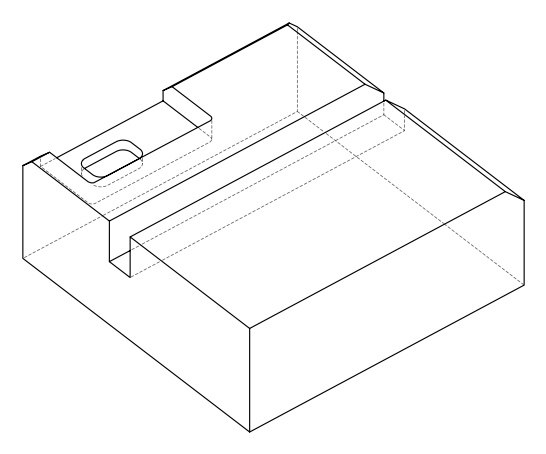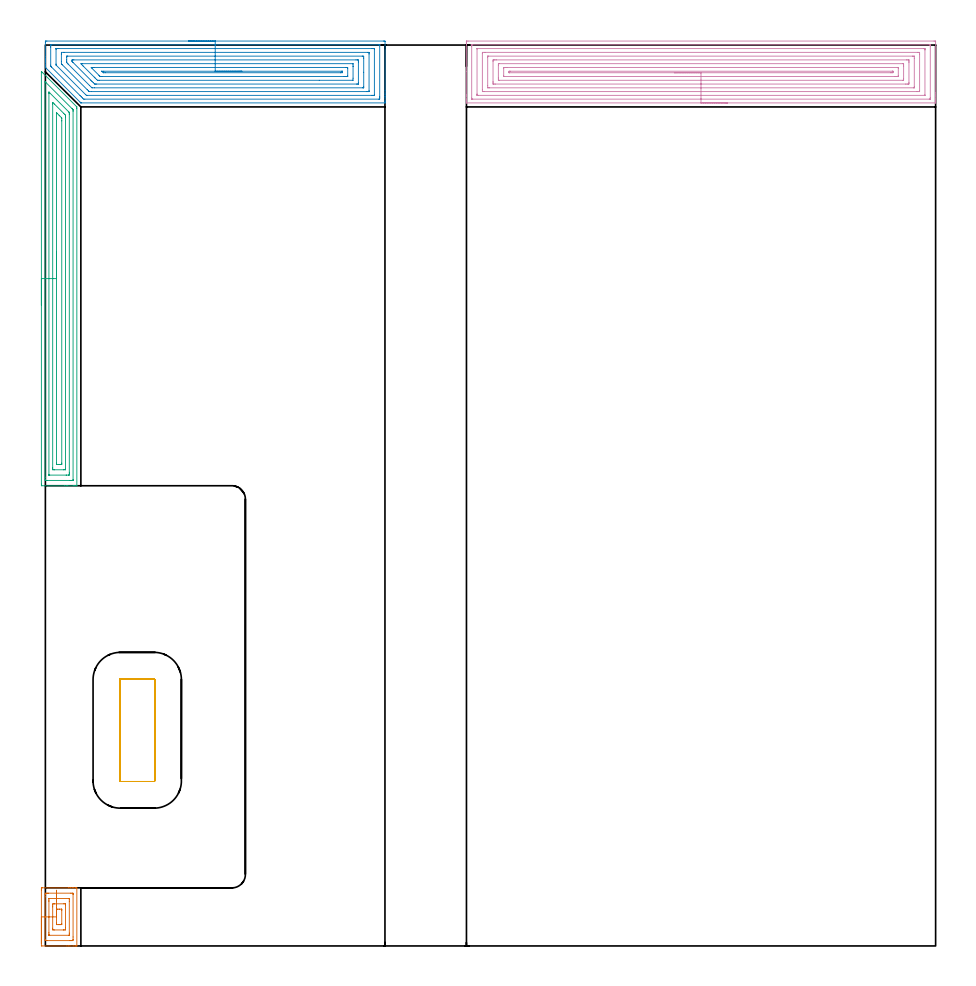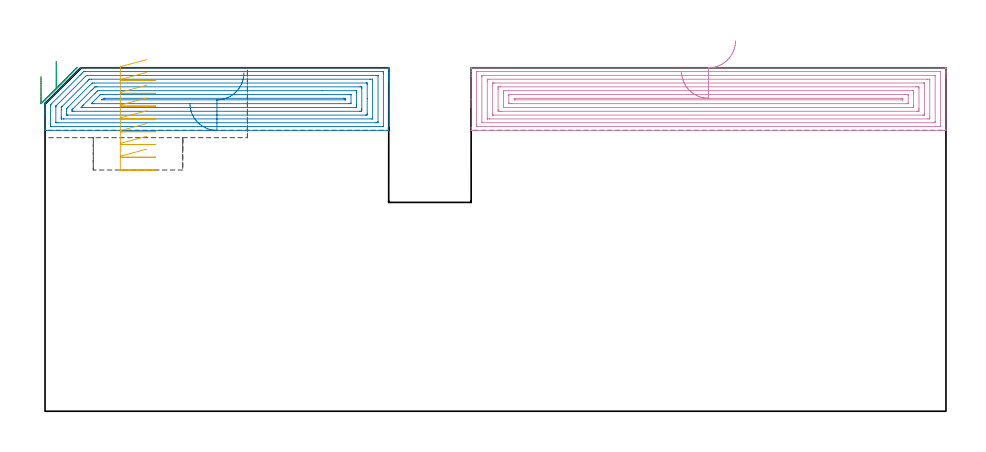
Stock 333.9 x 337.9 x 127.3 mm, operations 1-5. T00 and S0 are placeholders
(PLAN: 7 operations, 3 tool changes, 129.3 min)
(1 AREA_MILL | FG_CHAMFER_SURFACE | UGT0205_001 | 1.14 min | 2535 mm3)
(2 AREA_MILL_1 | FG_CHAMFER_SURFACE_1 | UGT0205_001 | 9.14 min | 36483 mm3)
(3 AREA_MILL_2 | FG_CHAMFER_SURFACE_2 | UGT0205_001 | 6.23 min | 13569 mm3)
(4 AREA_MILL_3 | FG_CHAMFER_SURFACE_3 | UGT0205_001 | 12.92 min | 49567 mm3)
(5 MILL_RECTANGULAR_POCKET | POCKET_RECTANGULAR_STRAIGHT | UGT0201_104 | Follow Part, ap 5, ae 75% | 2.64 min | 69908 mm3)
(6 MILL_SLOT | SLOT_PARTIAL_RECTANGULAR | NXT0201_009 | Follow Part, ap 2, ae 75% | 85.98 min | 243669 mm3)
(7 MILL_RECTANGULAR_SLOT | SLOT_RECTANGULAR | UGT0201_018 | Follow Part, ap 7.5, ae 75% | 11.27 min | 509990 mm3)
(TOOL UGT0205_001 | Chamfer Mill 20 x 3 x 45 deg. | D20 FL50 Z2)
(TOOL UGT0201_104 | End Mill 20 mm | D20 FL22 Z2)
(TOOL NXT0201_009 | ENDMILL 8mm [2P460-0800-NA 1630] | D8 FL26 Z6)
(TOOL UGT0201_018 | End mill 30 mm | D30 FL50 Z4)
(OP 1 AREA_MILL)
G17 G21 G94 G90
T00 M6
G54
G17 G0 G90 X-1.5 Y0.9 S1061 M3
G43 Z137.3 H0
Z124.
G94 G1 Y0.938 Z123.128 F250.
Y1.052 Z122.264
Y1.241 Z121.412
Y1.503 Z120.58
Y1.837 Z119.774
Y2.24 Z119.
Y2.709 Z118.264
Y3.24 Z117.572
Y3.829 Z116.929
Y4.472 Z116.34
Y5.164 Z115.808
Y5.9 Z115.34
Y6.674 Z114.937
Y7.48 Z114.603
Y8.312 Z114.341
Y9.164 Z114.152
Y10.028 Z114.038
Y10.9 Z114.
Y20.76
X-1.499 Y21.177 Z114.001
X-1.495 Y21.649 Z114.003
X-1.492 Y21.791 Z114.006
X-1.03 Y21.8 Z114.468
X8.681 Z124.176
X9.217 Z124.714
X9.564 Z125.06
X10.1 Z125.596
X10.447 Z125.942
X11.142 Z126.641
X11.43 Z126.93
X11.789 Y21.793 Z127.28
X11.797 Y21.791 Z127.288
X11.8 Y21.624 Z127.3
Y0.176
X11.797 Y0.009 Z127.288
X11.789 Y0.007 Z127.28
X11.43 Y0. Z126.929
X11.142 Z126.641
X10.447 Z125.942
X9.217 Z124.714
X8.681 Z124.176
X8.066 Z123.561
X-1.298 Y0.001 Z114.199
X-1.492 Y0.01 Z114.006
X-1.499 Y0.204 Z113.999
X-1.5 Y10.9 Z114.
X-0.086 Z115.414
Y18.435
X-0.085 Y19.327 Z115.415
X-0.083 Y19.39 Z115.417
X-0.067 Y19.79 Z115.433
X0.333 Y19.798 Z115.833
X0.736 Y19.799 Z116.236
X1.214 Y19.8 Z116.714
X9.564 Y19.799 Z125.064
X10.044 Y19.797 Z125.544
X10.275 Y19.79 Z125.775
X10.379 Y19.773 Z125.879
X10.385 Y19.453 Z125.885
Y19.39
X10.386 Y3.366 Z125.886
X10.385 Y2.473 Z125.885
X10.383 Y2.41 Z125.883
X10.367 Y2.01 Z125.867
X9.967 Y2.002 Z125.467
X9.564 Y2.001 Z125.064
X9.086 Y2. Z124.586
X0.736 Y2.001 Z116.236
X0.256 Y2.003 Z115.756
X0.025 Y2.01 Z115.525
X-0.079 Y2.027 Z115.421
X-0.085 Y2.347 Z115.415
Y2.41
X-0.086 Y10.9 Z115.414
X1.328 Z116.828
Y16.709
X1.329 Y17.003 Z116.829
X1.33 Y17.603 Z116.83
X1.333 Y17.749 Z116.833
X1.335 Y17.783 Z116.835
X1.339 Y17.79 Z116.839
X1.359 Y17.794 Z116.859
X1.425 Y17.799 Z116.925
X8.681 Z124.181
X8.876 Y17.797 Z124.376
X8.931 Y17.794 Z124.431
X8.961 Y17.79 Z124.461
X8.965 Y17.776 Z124.465
X8.968 Y17.7 Z124.468
X8.97 Y17.603 Z124.47
X8.971 Y17.309 Z124.471
X8.972 Y16.709 Z124.472
X8.971 Y4.797 Z124.471
X8.97 Y4.197 Z124.47
X8.967 Y4.051 Z124.467
X8.965 Y4.018 Z124.465
X8.961 Y4.01 Z124.461
X8.941 Y4.006 Z124.441
X8.875 Y4.001 Z124.375
X1.619 Z117.119
X1.424 Y4.003 Z116.924
X1.368 Y4.006 Z116.868
X1.339 Y4.01 Z116.839
X1.335 Y4.024 Z116.835
X1.332 Y4.1 Z116.832
X1.33 Y4.197 Z116.83
X1.329 Y4.491 Z116.829
X1.328 Y5.091 Z116.828
Y10.9
X2.743 Z118.243
Y14.678
Y14.922
X2.746 Y15.568 Z118.246
X2.75 Y15.778 Z118.25
X2.951 Y15.79 Z118.451
X3.384 Y15.8 Z118.884
X3.399 Z118.899
X6.931 Z122.431
X7.352 Y15.792 Z122.852
X7.55 Y15.785 Z123.05
X7.553 Y15.67 Z123.053
X7.557 Y15.166 Z123.057
Y6.878
X7.554 Y6.232 Z123.054
X7.55 Y6.022 Z123.05
X7.349 Y6.01 Z122.849
X6.916 Y6. Z122.416
X6.9 Z122.4
X3.369 Z118.869
X2.948 Y6.008 Z118.448
X2.75 Y6.015 Z118.25
X2.747 Y6.13 Z118.247
X2.743 Y6.634 Z118.243
Y10.9
X4.157 Z119.657
X4.158 Y13.358 Z119.658
X4.161 Y13.581 Z119.661
X4.164 Y13.729 Z119.664
X4.171 Y13.791 Z119.671
X4.186 Y13.793 Z119.686
X4.267 Y13.796 Z119.767
X4.493 Y13.8 Z119.993
X5.15 Z120.65
X5.375 Z120.875
X6.033 Y13.796 Z121.533
X6.126 Y13.793 Z121.626
X6.134 Y13.792 Z121.634
X6.137 Y13.736 Z121.637
X6.141 Y13.618 Z121.641
X6.142 Y13.469 Z121.642
X6.143 Y13.246 Z121.643
X6.142 Y8.443 Z121.642
X6.139 Y8.219 Z121.639
X6.136 Y8.071 Z121.636
X6.129 Y8.009 Z121.629
X6.114 Y8.007 Z121.614
X6.033 Y8.004 Z121.533
X5.807 Y8.001 Z121.307
X5.15 Y8. Z120.65
X4.925 Z120.425
X4.267 Y8.004 Z119.767
X4.174 Y8.007 Z119.674
X4.166 Y8.009 Z119.666
X4.163 Y8.063 Z119.663
X4.159 Y8.182 Z119.659
X4.158 Y8.331 Z119.658
X4.157 Y8.554 Z119.657
Y10.9
Y11.772 Z119.695
Y12.637 Z119.809
Y13.488 Z119.998
Y14.32 Z120.26
Y15.126 Z120.594
Y15.9 Z120.997
Y16.636 Z121.465
Y17.328 Z121.996
Y17.971 Z122.586
Y18.56 Z123.229
Y19.092 Z123.921
Y19.56 Z124.657
Y19.963 Z125.431
Y20.297 Z126.237
Y20.559 Z127.069
Y20.748 Z127.92
Y20.862 Z128.785
Y20.9 Z129.657
G0 Z137.3
M5
M2
(OP 2 AREA_MILL_1)
G17 G21 G94 G90
T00 M6
G54
G17 G0 G90 X53.7 Y339.4 S1061 M3
G43 Z137.3 H0
Z114.1
G94 G1 X53.738 Z113.228 F250.
X53.852 Z112.363
X54.041 Z111.512
X54.303 Z110.68
X54.637 Z109.874
X55.04 Z109.1
X55.508 Z108.364
X56.04 Z107.672
X56.629 Z107.029
X57.272 Z106.439
X57.964 Z105.908
X58.7 Z105.44
X59.474 Z105.037
X60.28 Z104.703
X61.112 Z104.441
X61.964 Z104.252
X62.828 Z104.138
X63.7 Z104.1
X126.839
X127.21 Y339.396 Z104.102
X127.39 Y339.391 Z104.105
X127.4 Y339.207 Z104.29
Y320.825 Z122.67
Y320.266 Z123.228
Y319.612 Z123.886
Y319.379 Z124.118
Y318.725 Z124.772
Y318.493 Z125.003
Y318.029 Z125.47
Y317.185 Z126.314
Y316.72 Z126.778
Y316.472 Z127.026
X127.393 Y316.219 Z127.273
X127.391 Y316.203 Z127.289
X127.284 Y316.2 Z127.3
X13.456
X13.305 Y316.203 Z127.289
X13.267 Y316.233 Z127.262
X13.225 Y316.272 Z127.223
X13.011 Y316.489 Z127.011
X0.307 Y329.193 Z114.307
X0.116 Y329.386 Z114.114
X0.008 Y329.504 Z113.994
X0.005 Y329.573 Z113.925
X0. Y329.805 Z113.694
Y330.48 Z113.019
Y331.325 Z112.174
Y331.789 Z111.708
Y332.021 Z111.476
Y332.675 Z110.822
Y332.907 Z110.59
Y333.561 Z109.932
Y338.88 Z104.617
X0.002 Y339.209 Z104.288
X0.01 Y339.391 Z104.105
X0.193 Y339.399 Z104.099
X0.561 Y339.4 Z104.1
X63.7
Y337.986 Z105.514
X125.068
X125.28 Y337.982 Z105.518
X125.378 Y337.979 Z105.521
X125.39 Y337.925 Z105.575
X125.394 Y337.86 Z105.64
X125.399 Y337.655 Z105.845
X125.4 Y318.493 Z125.007
X125.398 Y318.156 Z125.344
X125.39 Y317.816 Z125.684
X125.381 Y317.621 Z125.879
X125.281 Y317.618 Z125.882
X125.053 Y317.614 Z125.886
X14.782
X14.346 Y317.621 Z125.879
X13.9 Y318.053 Z125.447
X13.457 Y318.493 Z125.007
X13.011 Y318.938 Z124.562
X2.34 Y329.611 Z113.889
X2.141 Y329.815 Z113.685
X2.044 Y329.918 Z113.582
X2.01 Y329.969 Z113.531
X2.007 Y330.016 Z113.484
X2.001 Y330.353 Z113.147
X2. Y337.107 Z106.393
X2.002 Y337.444 Z106.056
X2.01 Y337.784 Z105.716
X2.019 Y337.979 Z105.521
X2.119 Y337.982 Z105.518
X2.347 Y337.986 Z105.514
X63.7
Y336.572 Z106.928
X122.393 Y336.571 Z106.929
X122.931 Y336.57 Z106.93
X123.282 Y336.567 Z106.933
X123.389 Y336.565 Z106.935
X123.397 Y336.338 Z107.162
X123.399 Y336.221 Z107.279
X123.4 Y319.262 Z124.238
X123.396 Y319.144 Z124.356
X123.39 Y319.066 Z124.434
X123.383 Y319.034 Z124.466
X123.369 Y319.033 Z124.467
X123.282 Y319.031 Z124.469
X122.745 Y319.029 Z124.471
X122.393 Y319.028 Z124.472
X15.561 Y319.029 Z124.471
X15.468 Y319.03 Z124.47
X15.406 Y319.033 Z124.467
X15.375 Y319.037 Z124.463
X15.355 Y319.054 Z124.446
X15.021 Y319.379 Z124.121
X4.118 Y330.282 Z113.218
X4.045 Y330.361 Z113.139
X4.011 Y330.4 Z113.1
X4.006 Y330.549 Z112.951
X4.001 Y330.785 Z112.715
X4. Y336.338 Z107.162
X4.004 Y336.456 Z107.044
X4.01 Y336.534 Z106.966
X4.017 Y336.566 Z106.934
X4.031 Y336.567 Z106.933
X4.118 Y336.569 Z106.931
X4.655 Y336.571 Z106.929
X5.008 Y336.572 Z106.928
X63.7
Y335.157 Z108.343
X120.792
X121.352 Y335.152 Z108.348
X121.379 Y335.151 Z108.349
X121.39 Y335.128 Z108.372
X121.394 Y335.047 Z108.453
X121.398 Y334.882 Z108.618
X121.4 Y334.551 Z108.949
X121.399 Y320.76 Z122.74
X121.396 Y320.565 Z122.935
X121.392 Y320.467 Z123.033
X121.39 Y320.449 Z123.051
X121.372 Y320.447 Z123.053
X121.324 Y320.445 Z123.055
X120.614 Y320.443 Z123.057
X120.437
X17.28
X16.568 Y320.446 Z123.054
X16.467 Y320.448 Z123.052
X16.41 Y320.451 Z123.049
X16.356 Y320.502 Z122.998
X16.134 Y320.718 Z122.782
X15.696 Y321.152 Z122.348
X6.366 Y330.483 Z113.017
X6.159 Y330.694 Z112.806
X6.057 Y330.801 Z112.699
X6.01 Y330.852 Z112.648
X6. Y331.789 Z111.711
Y334.448 Z109.052
X6.001 Y334.84 Z108.66
X6.004 Y335.035 Z108.465
X6.008 Y335.133 Z108.367
X6.01 Y335.151 Z108.349
X6.028 Y335.153 Z108.347
X6.076 Y335.155 Z108.345
X6.786 Y335.157 Z108.343
X6.963
X63.7
Y333.743 Z109.757
X118.835
X119.018 Y333.741 Z109.759
X119.373 Y333.736 Z109.764
X119.39 Y333.561 Z109.939
X119.398 Y333. Z110.5
X119.4 Y327.68 Z115.82
Y322.362 Z121.138
X119.397 Y322.039 Z121.461
X119.393 Y321.898 Z121.602
X119.391 Y321.869 Z121.631
X119.321 Y321.864 Z121.636
X119.2 Y321.86 Z121.64
X119.017 Y321.857 Z121.643
X18.347
X17.636 Y321.861 Z121.639
X17.457 Y321.864 Z121.636
X17.272 Y322.039 Z121.461
X16.568 Y322.731 Z120.769
X8.565 Y330.734 Z112.766
X8.399 Y330.902 Z112.598
X8.236 Y331.074 Z112.426
X8.01 Y331.327 Z112.173
X8.003 Y331.462 Z112.038
X8.001 Y331.789 Z111.711
X8. Y332.351 Z111.149
Y333.238 Z110.262
X8.003 Y333.561 Z109.939
X8.007 Y333.702 Z109.798
X8.009 Y333.731 Z109.769
X8.079 Y333.736 Z109.764
X8.2 Y333.74 Z109.76
X8.383 Y333.743 Z109.757
X63.7
Y332.329 Z111.171
X116.515
X117.057 Y332.327 Z111.173
X117.237 Y332.325 Z111.175
X117.373 Y332.322 Z111.178
X117.39 Y332.13 Z111.37
X117.395 Y331.789 Z111.711
X117.399 Y331.447 Z112.053
Y323.811 Z119.689
X117.398 Y323.471 Z120.029
X117.392 Y323.356 Z120.144
X117.386 Y323.278 Z120.222
X117.327 Y323.276 Z120.224
X117.057 Y323.273 Z120.227
X116.709 Y323.271 Z120.229
X19.236
X18.887 Y323.272 Z120.228
X18.618 Y323.276 Z120.224
X18.487 Y323.278 Z120.222
X18.347 Y323.408 Z120.092
X17.938 Y323.811 Z119.689
X17.457 Y324.29 Z119.21
X17.05 Y324.698 Z118.802
X10.343 Y331.405 Z112.095
X10.153 Y331.598 Z111.902
X10.06 Y331.695 Z111.805
X10.016 Y331.743 Z111.757
X10.01 Y331.789 Z111.711
X10.003 Y332.128 Z111.372
X10.008 Y332.244 Z111.256
X10.014 Y332.322 Z111.178
X10.073 Y332.324 Z111.176
X10.343 Y332.327 Z111.173
X10.691 Y332.329 Z111.171
X63.7
Y330.915 Z112.585
X115.267 Y330.914 Z112.586
X115.278 Y330.913 Z112.587
X115.39 Y330.902 Z112.598
X115.396 Y330.785 Z112.715
X115.4 Y330.016 Z113.484
Y329.895 Z113.605
X115.399 Y325.464 Z118.036
X115.39 Y324.698 Z118.802
X115.289 Y324.687 Z118.813
X115.278 Y324.686 Z118.814
X102.73 Y324.685 Z118.815
X20.125 Y324.686 Z118.814
X19.511 Y324.698 Z118.802
X19.236 Y324.965 Z118.535
X18.613 Y325.584 Z117.916
X18.347 Y325.85 Z117.65
X14.182 Y330.016 Z113.484
X13.9 Y330.299 Z113.201
X13.307 Y330.902 Z112.598
X13.888 Y330.915 Z112.586
X13.9 Z112.585
X63.7
Y329.501 Z113.999
X112.61 Y329.5 Z114.
X113.131 Y329.497 Z114.003
X113.311 Y329.494 Z114.006
X113.39 Y329.479 Z114.021
X113.399 Y329.23 Z114.27
Y326.274 Z117.226
X113.398 Y326.175 Z117.325
X113.394 Y326.127 Z117.373
X113.391 Y326.108 Z117.392
X113.354 Y326.106 Z117.394
X112.981 Y326.101 Z117.399
X112.61 Y326.1 Z117.4
X112.093 Y326.099 Z117.401
X21.386 Y326.1 Z117.4
X21.015 Y326.102 Z117.398
X20.643 Y326.107 Z117.393
X20.547 Y326.111 Z117.389
X20.495 Y326.159 Z117.341
X20.387 Y326.262 Z117.238
X20.176 Y326.47 Z117.03
X20.125 Y326.521 Z116.979
X17.457 Y329.191 Z114.309
X17.172 Y329.494 Z114.006
X17.251 Y329.496 Z114.004
X17.457 Y329.499 Z114.001
X17.975 Y329.5 Z114.
X18.347 Y329.501 Z113.999
X63.7
Y328.086 Z115.414
X110.99
X111.241 Y328.084 Z115.416
X111.366 Y328.081 Z115.419
X111.389 Y328.079 Z115.421
X111.393 Y328.06 Z115.44
X111.395 Y328.023 Z115.477
X111.396 Y327.681 Z115.819
X111.39 Y327.524 Z115.976
X110.832 Y327.516 Z115.984
X110.674 Y327.514 Z115.986
X22.478
X21.904 Y327.516 Z115.984
X21.742 Y327.518 Z115.982
X21.717 Y327.52 Z115.98
X21.015 Y328.082 Z115.418
X21.014 Y328.084 Z115.416
X21.904 Y328.086 Z115.414
X63.7
X64.572 Z115.452
X65.436 Z115.566
X66.288 Z115.754
X67.12 Z116.017
X67.926 Z116.351
X68.7 Z116.753
X69.436 Z117.222
X70.128 Z117.753
X70.771 Z118.343
X71.36 Z118.986
X71.892 Z119.678
X72.36 Z120.414
X72.763 Z121.187
X73.097 Z121.993
X73.359 Z122.825
X73.548 Z123.677
X73.662 Z124.542
X73.7 Z125.414
G0 Z137.3
M5
M2
(OP 3 AREA_MILL_2)
G17 G21 G94 G90
T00 M6
G54
G17 G0 G90 X-1.5 Y240.3 S1061 M3
G43 Z137.3 H0
Z124.
G94 G1 Y240.338 Z123.128 F250.
Y240.452 Z122.264
Y240.641 Z121.412
Y240.903 Z120.58
Y241.237 Z119.774
Y241.64 Z119.
Y242.109 Z118.264
Y242.64 Z117.572
Y243.229 Z116.929
Y243.872 Z116.34
Y244.564 Z115.808
Y245.3 Z115.34
Y246.074 Z114.937
Y246.88 Z114.603
Y247.712 Z114.341
Y248.564 Z114.152
Y249.428 Z114.038
Y250.3 Z114.
Y327.706
X-1.499 Y327.986 Z114.001
X-1.471 Y327.971 Z114.029
X-1.379 Y327.879 Z114.121
X-1.03 Y327.531 Z114.467
X11.775 Y314.725 Z127.274
X11.796 Y314.701 Z127.288
X11.8 Y314.037 Z127.3
Y172.745
X11.797 Y172.608 Z127.288
X11.791 Y172.606 Z127.282
X11.493 Y172.6 Z126.992
X11.023 Z126.522
X10.447 Z125.942
X8.393 Z123.891
X7.798 Z123.293
X7.213 Z122.708
X-1.328 Y172.601 Z114.169
X-1.492 Y172.61 Z114.005
X-1.499 Y172.774 Z113.999
X-1.5 Y173.191 Z114.
Y250.3
X-0.086 Z115.414
X-0.085 Y324. Z115.415
X-0.084 Y324.079 Z115.416
X-0.081 Y324.116 Z115.419
X-0.08 Y324.118 Z115.42
X-0.069 Y324.111 Z115.431
X0.015 Y324.032 Z115.515
X0.207 Y323.843 Z115.707
X10.013 Y314.037 Z125.513
X10.164 Y313.884 Z125.664
X10.284 Y313.759 Z125.784
X10.363 Y313.675 Z125.863
X10.379 Y313.62 Z125.879
X10.385 Y313.208 Z125.885
Y313.146
X10.386 Y174.974 Z125.886
X10.384 Y174.767 Z125.884
X10.381 Y174.663 Z125.881
X10.379 Y174.62 Z125.879
X10.304 Y174.61 Z125.804
X9.932 Y174.602 Z125.432
X9.564 Y174.601 Z125.064
X9.052 Y174.6 Z124.552
X0.736 Z116.236
X0.222 Y174.602 Z115.722
X0.019 Y174.606 Z115.519
X-0.072 Y174.61 Z115.428
X-0.084 Y174.91 Z115.416
Y174.974
X-0.086 Y175.804 Z115.414
Y250.3
X1.328 Z116.828
X1.329 Y319.679 Z116.829
Y319.972
X1.332 Y320.168 Z116.832
X1.335 Y320.237 Z116.835
X1.337 Y320.252 Z116.837
X1.349 Y320.242 Z116.849
X1.421 Y320.175 Z116.921
X1.619 Y319.981 Z117.119
X8.681 Y312.919 Z124.181
X8.845 Y312.752 Z124.345
X8.926 Y312.667 Z124.426
X8.964 Y312.625 Z124.464
X8.966 Y312.547 Z124.466
X8.969 Y312.254 Z124.469
X8.971 Y311.962 Z124.471
Y177.648
Y177.356
X8.966 Y176.757 Z124.466
X8.964 Y176.62 Z124.464
X8.83 Y176.606 Z124.33
X8.681 Y176.603 Z124.181
X7.954 Y176.6 Z123.454
X7.798 Z123.298
X1.619 Y176.601 Z117.119
X1.464 Y176.604 Z116.964
X1.361 Y176.61 Z116.861
X1.334 Y176.613 Z116.834
X1.333 Y176.625 Z116.833
X1.33 Y176.659 Z116.83
X1.329 Y176.757 Z116.829
X1.328 Y250.3 Z116.828
X2.743 Z118.243
Y315.82
X2.745 Y316.31 Z118.245
X2.747 Y316.359 Z118.247
X2.748 Y316.382 Z118.248
X2.772 Y316.367 Z118.272
X3.384 Y315.767 Z118.884
X6.916 Y312.235 Z122.416
X7.346 Y311.794 Z122.846
X7.55 Y311.574 Z123.05
X7.552 Y311.363 Z123.052
X7.557 Y310.716 Z123.057
Y178.784
X7.555 Y178.691 Z123.055
X7.553 Y178.635 Z123.053
X7.551 Y178.611 Z123.051
X7.532 Y178.61 Z123.032
X7.327 Y178.605 Z122.827
X6.916 Y178.6 Z122.416
X6.856 Z122.356
X3.384 Z118.884
X3.324 Z118.824
X2.959 Y178.606 Z118.459
X2.776 Y178.61 Z118.276
X2.749 Y178.621 Z118.249
X2.747 Y178.65 Z118.247
X2.745 Y178.7 Z118.245
X2.743 Y179.188 Z118.243
Y179.431
Y250.3
X4.157 Z119.657
X4.158 Y312.254 Z119.658
X4.159 Y312.364 Z119.659
X4.164 Y312.476 Z119.664
X4.167 Y312.524 Z119.667
X4.206 Y312.489 Z119.706
X4.267 Y312.432 Z119.767
X4.447 Y312.254 Z119.947
X5.15 Y311.552 Z120.65
X5.338 Y311.363 Z120.838
X6.033 Y310.661 Z121.533
X6.125 Y310.565 Z121.625
X6.136 Y310.472 Z121.636
X6.139 Y310.365 Z121.639
X6.143 Y309.58 Z121.643
Y309.469
Y181.103
X6.142 Y180.991 Z121.642
X6.139 Y180.769 Z121.639
X6.136 Y180.624 Z121.636
X6.125 Y180.609 Z121.625
X6.108 Y180.607 Z121.608
X6.033 Y180.603 Z121.533
X5.758 Y180.6 Z121.258
X5.15 Z120.65
X4.875 Y180.601 Z120.375
X4.267 Y180.608 Z119.767
X4.182 Y180.61 Z119.682
X4.164 Y180.619 Z119.664
X4.161 Y180.731 Z119.661
X4.159 Y180.88 Z119.659
X4.157 Y181.103 Z119.657
Y181.214
Y250.3
Y251.172 Z119.695
Y252.037 Z119.809
Y252.888 Z119.998
Y253.72 Z120.26
Y254.526 Z120.594
Y255.3 Z120.997
Y256.036 Z121.465
Y256.728 Z121.996
Y257.371 Z122.586
Y257.96 Z123.229
Y258.492 Z123.921
Y258.96 Z124.657
Y259.363 Z125.431
Y259.697 Z126.237
Y259.959 Z127.069
Y260.148 Z127.92
Y260.262 Z128.785
Y260.3 Z129.657
G0 Z137.3
M5
M2
(OP 4 AREA_MILL_3)
G17 G21 G94 G90
T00 M6
G54
G17 G0 G90 X255.9 Y316.2 S1061 M3
G43 Z137.3 H0
G94 G1 X255.862 Z136.428 F250.
X255.748 Z135.563
X255.559 Z134.712
X255.297 Z133.88
X254.963 Z133.074
X254.56 Z132.3
X254.092 Z131.564
X253.56 Z130.872
X252.971 Z130.229
X252.328 Z129.64
X251.636 Z129.108
X250.9 Z128.64
X250.126 Z128.237
X249.32 Z127.903
X248.488 Z127.641
X247.636 Z127.452
X246.772 Z127.338
X245.9 Z127.3
X158.051
X157.91 Y316.203 Z127.288
X157.907 Y316.225 Z127.266
X157.9 Y316.553 Z126.946
Y317.005 Z126.494
Y317.607 Z125.888
Y318.794 Z124.703
Y319.379 Z124.114
Y328.022 Z115.475
Y338.287 Z105.211
X157.904 Y338.88 Z104.617
X157.908 Y339.392 Z104.106
X157.979 Y339.394 Z104.103
X158.497 Y339.4 Z104.1
X333.303
X333.675 Y339.396 Z104.102
X333.89 Y339.391 Z104.106
X333.9 Y339.173 Z104.325
Y319.973 Z123.522
Y319.379 Z124.114
Y318.794 Z124.703
Y318.493 Z125.003
Y317.907 Z125.589
Y317.607 Z125.888
Y317.005 Z126.494
Y316.553 Z126.946
Y316.226 Z127.265
X333.891 Y316.203 Z127.288
X333.749 Y316.2 Z127.3
X245.9
Y317.614 Z125.886
X160.281
X160.059 Y317.616 Z125.884
X159.953 Y317.62 Z125.88
X159.91 Y317.623 Z125.877
X159.907 Y317.657 Z125.843
X159.903 Y317.748 Z125.752
X159.9 Y317.985 Z125.515
X159.901 Y337.485 Z106.015
X159.907 Y337.864 Z105.636
X159.91 Y337.969 Z105.531
X159.926 Y337.979 Z105.521
X159.95 Y337.982 Z105.518
X160.06 Y337.985 Z105.515
X160.281 Y337.986 Z105.514
X331.519
X331.741 Y337.984 Z105.516
X331.847 Y337.98 Z105.52
X331.89 Y337.977 Z105.523
X331.893 Y337.943 Z105.557
X331.897 Y337.852 Z105.648
X331.9 Y337.615 Z105.885
X331.899 Y318.115 Z125.385
X331.893 Y317.736 Z125.764
X331.89 Y317.631 Z125.869
X331.874 Y317.621 Z125.879
X331.85 Y317.618 Z125.882
X331.74 Y317.616 Z125.884
X331.519 Y317.614 Z125.886
X245.9
Y319.028 Z124.472
X162.418 Y319.029 Z124.471
X162.065 Y319.03 Z124.47
X161.948 Y319.032 Z124.468
X161.914 Y319.035 Z124.465
X161.907 Y319.107 Z124.393
X161.902 Y319.216 Z124.284
X161.9 Y319.379 Z124.121
Y319.543 Z123.957
X161.901 Y336.383 Z107.117
X161.91 Y336.547 Z106.953
X161.918 Y336.566 Z106.934
X161.933 Y336.568 Z106.932
X161.976 Y336.571 Z106.929
X329.382
X329.735 Y336.57 Z106.93
X329.852 Y336.568 Z106.932
X329.886 Y336.565 Z106.935
X329.893 Y336.493 Z107.007
X329.898 Y336.384 Z107.116
X329.9 Y336.221 Z107.279
Y336.057 Z107.443
X329.899 Y319.217 Z124.283
X329.89 Y319.053 Z124.447
X329.882 Y319.035 Z124.465
X329.867 Y319.032 Z124.468
X329.824 Y319.029 Z124.471
X245.9 Y319.028 Z124.472
Y320.443 Z123.057
X164.562
X163.983 Y320.448 Z123.052
X163.921 Y320.449 Z123.051
X163.91 Y320.526 Z122.974
X163.9 Y321.152 Z122.348
X163.901 Y334.865 Z108.635
X163.904 Y335.074 Z108.426
X163.907 Y335.126 Z108.374
X163.909 Y335.147 Z108.353
X163.926 Y335.151 Z108.349
X164.03 Y335.153 Z108.347
X164.74 Y335.157 Z108.343
X164.918
X327.238
X327.817 Y335.152 Z108.348
X327.879 Y335.151 Z108.349
X327.89 Y335.074 Z108.426
X327.9 Y334.448 Z109.052
X327.899 Y320.735 Z122.765
X327.896 Y320.526 Z122.974
X327.893 Y320.474 Z123.026
X327.891 Y320.453 Z123.047
X327.874 Y320.45 Z123.05
X327.77 Y320.447 Z123.053
X327.06 Y320.443 Z123.057
X326.882
X245.9
Y321.857 Z121.643
X166.524
X166.341 Y321.859 Z121.641
X165.976 Y321.864 Z121.636
X165.909 Y321.871 Z121.629
X165.906 Y321.896 Z121.604
X165.902 Y321.95 Z121.55
X165.901 Y322.039 Z121.461
X165.9 Y322.659 Z120.841
Y333.295 Z110.205
X165.903 Y333.561 Z109.939
X165.907 Y333.716 Z109.784
X165.909 Y333.73 Z109.77
X165.941 Y333.736 Z109.764
X166.036 Y333.74 Z109.76
X166.158 Y333.742 Z109.758
X325.276 Y333.743 Z109.757
X325.459 Y333.741 Z109.759
X325.823 Y333.736 Z109.764
X325.891 Y333.729 Z109.771
X325.894 Y333.704 Z109.796
X325.898 Y333.65 Z109.85
X325.899 Y333.561 Z109.939
X325.9 Y332.941 Z110.559
Y322.305 Z121.195
X325.897 Y322.039 Z121.461
X325.893 Y321.884 Z121.616
X325.891 Y321.87 Z121.63
X325.859 Y321.864 Z121.636
X325.763 Y321.86 Z121.64
X325.642 Y321.858 Z121.642
X245.9 Y321.857 Z121.643
Y323.271 Z120.229
X168.851 Y323.272 Z120.228
X168.308 Y323.275 Z120.225
X167.952 Y323.278 Z120.222
X167.91 Y323.285 Z120.215
X167.904 Y323.326 Z120.174
X167.901 Y323.811 Z119.689
X167.9 Y324.216 Z119.284
X167.901 Y331.789 Z111.711
X167.904 Y332.19 Z111.31
X167.91 Y332.322 Z111.178
X168.036 Y332.324 Z111.176
X168.308 Y332.327 Z111.173
X168.656 Y332.329 Z111.171
X169.2
X322.949 Y332.328 Z111.172
X323.492 Y332.325 Z111.175
X323.848 Y332.322 Z111.178
X323.89 Y332.315 Z111.185
X323.896 Y332.274 Z111.226
X323.899 Y331.789 Z111.711
X323.9 Y331.384 Z112.116
X323.899 Y323.811 Z119.689
X323.896 Y323.41 Z120.09
X323.89 Y323.278 Z120.222
X323.764 Y323.276 Z120.224
X323.492 Y323.273 Z120.227
X323.144 Y323.271 Z120.229
X322.6
X245.9
Y324.685 Z118.815
X170.103 Y324.686 Z118.814
X170.091
X169.91 Y324.698 Z118.802
X169.904 Y324.884 Z118.616
X169.901 Y325.584 Z117.916
X169.9 Y325.774 Z117.726
X169.901 Y330.205 Z113.295
X169.91 Y330.902 Z112.598
X170.08 Y330.914 Z112.586
X170.091
X321.697
X321.709
X321.89 Y330.902 Z112.598
X321.896 Y330.716 Z112.784
X321.899 Y330.016 Z113.484
X321.9 Y329.826 Z113.674
X321.899 Y325.395 Z118.105
X321.89 Y324.698 Z118.802
X321.72 Y324.686 Z118.814
X321.709
X245.9 Y324.685 Z118.815
Y326.1 Z117.4
X172.248
X172.024 Y326.103 Z117.397
X171.936 Y326.106 Z117.394
X171.91 Y326.112 Z117.388
X171.906 Y326.155 Z117.345
X171.902 Y326.252 Z117.248
X171.9 Y326.446 Z117.054
Y329.105 Z114.395
Y329.13 Z114.37
X171.905 Y329.345 Z114.155
X171.91 Y329.452 Z114.048
X171.922 Y329.494 Z114.006
X172.021 Y329.496 Z114.004
X172.395 Y329.499 Z114.001
X172.767 Y329.5 Z114.
X173.286 Y329.501 Z113.999
X319.552 Y329.5 Z114.
X319.776 Y329.497 Z114.003
X319.864 Y329.494 Z114.006
X319.89 Y329.488 Z114.012
X319.894 Y329.445 Z114.055
X319.898 Y329.348 Z114.152
X319.9 Y329.154 Z114.346
Y326.495 Z117.005
Y326.47 Z117.03
X319.895 Y326.255 Z117.245
X319.89 Y326.148 Z117.352
X319.878 Y326.106 Z117.394
X319.779 Y326.104 Z117.396
X319.405 Y326.101 Z117.399
X319.033 Y326.1 Z117.4
X318.514
X245.9
Y327.514 Z115.986
X174.121
X173.985 Y327.516 Z115.984
X173.919 Y327.519 Z115.981
X173.91 Y327.52 Z115.98
X173.906 Y327.53 Z115.97
X173.903 Y327.556 Z115.944
X173.905 Y327.999 Z115.501
X173.91 Y328.07 Z115.43
X173.969 Y328.079 Z115.421
X174.118 Y328.082 Z115.418
X174.42 Y328.086 Z115.414
X317.679
X317.815 Y328.084 Z115.416
X317.881 Y328.081 Z115.419
X317.89 Y328.08 Z115.42
X317.894 Y328.07 Z115.43
X317.897 Y328.044 Z115.456
X317.895 Y327.601 Z115.899
X317.89 Y327.525 Z115.975
X317.825 Y327.521 Z115.979
X317.249 Y327.515 Z115.985
X317.091 Y327.514 Z115.986
X245.9
X245.028 Z116.024
X244.164 Z116.138
X243.312 Z116.327
X242.48 Z116.589
X241.674 Z116.923
X240.9 Z117.326
X240.164 Z117.795
X239.472 Z118.326
X238.829 Z118.915
X238.24 Z119.558
X237.708 Z120.251
X237.24 Z120.986
X236.837 Z121.76
X236.503 Z122.566
X236.241 Z123.398
X236.052 Z124.25
X235.938 Z125.115
X235.9 Z125.986
G0 Z137.3
M5
M2
(OP 5 MILL_RECTANGULAR_POCKET)
G17 G21 G94 G90
T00 M6
G54
G17 G0 G90 X37.658 Y100.1 S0 M3
G43 Z137.3 H0
Z130.3
G94 G1 X28.1 Z127.739 F250.
X28.055 Z127.727
X27.955 Y100.045 Z127.696
X27.9 Y99.945 Z127.666
Y99.9 Z127.653
Y80.9 Z122.562
Y61.9 F500.
G3 X28.1 Y61.7 R0.2
G1 X40.8
G3 X41. Y61.9 R0.2
G1 Y99.9
G3 X40.8 Y100.1 R0.2
G1 X28.1
G3 X27.9 Y99.9 R0.2
G1 Y80.9
Y79.9
G0 X37.658 Y100.1 Z125.562
G1 X28.1 Z123.001 F250.
X28.055 Z122.989
X27.955 Y100.045 Z122.959
X27.9 Y99.945 Z122.928
Y99.9 Z122.916
Y80.9 Z117.825
Y61.9 F500.
G3 X28.1 Y61.7 R0.2
G1 X40.8
G3 X41. Y61.9 R0.2
G1 Y99.9
G3 X40.8 Y100.1 R0.2
G1 X28.1
G3 X27.9 Y99.9 R0.2
G1 Y80.9
Y79.9
G0 X37.658 Y100.1 Z120.825
G1 X28.1 Z118.264 F250.
X28.055 Z118.252
X27.955 Y100.045 Z118.221
X27.9 Y99.945 Z118.191
Y99.9 Z118.178
Y80.9 Z113.087
Y61.9 F500.
G3 X28.1 Y61.7 R0.2
G1 X40.8
G3 X41. Y61.9 R0.2
G1 Y99.9
G3 X40.8 Y100.1 R0.2
G1 X28.1
G3 X27.9 Y99.9 R0.2
G1 Y80.9
Y79.9
G0 X37.658 Y100.1 Z116.087
G1 X28.1 Z113.526 F250.
X28.055 Z113.514
X27.955 Y100.045 Z113.484
X27.9 Y99.945 Z113.453
Y99.9 Z113.441
Y80.9 Z108.35
Y61.9 F500.
G3 X28.1 Y61.7 R0.2
G1 X40.8
G3 X41. Y61.9 R0.2
G1 Y99.9
G3 X40.8 Y100.1 R0.2
G1 X28.1
G3 X27.9 Y99.9 R0.2
G1 Y80.9
Y79.9
G0 X37.658 Y100.1 Z111.35
G1 X28.1 Z108.789 F250.
X28.055 Z108.777
X27.955 Y100.045 Z108.746
X27.9 Y99.945 Z108.716
Y99.9 Z108.703
Y80.9 Z103.612
Y61.9 F500.
G3 X28.1 Y61.7 R0.2
G1 X40.8
G3 X41. Y61.9 R0.2
G1 Y99.9
G3 X40.8 Y100.1 R0.2
G1 X28.1
G3 X27.9 Y99.9 R0.2
G1 Y80.9
Y79.9
G0 X37.658 Y100.1 Z106.612
G1 X28.1 Z104.051 F250.
X28.055 Z104.039
X27.955 Y100.045 Z104.009
X27.9 Y99.945 Z103.978
Y99.9 Z103.966
Y80.9 Z98.875
Y61.9 F500.
G3 X28.1 Y61.7 R0.2
G1 X40.8
G3 X41. Y61.9 R0.2
G1 Y99.9
G3 X40.8 Y100.1 R0.2
G1 X28.1
G3 X27.9 Y99.9 R0.2
G1 Y80.9
Y79.9
G0 X37.658 Y100.1 Z101.875
G1 X28.1 Z99.314 F250.
X28.055 Z99.302
X27.955 Y100.045 Z99.271
X27.9 Y99.945 Z99.241
Y99.9 Z99.229
Y80.9 Z94.137
Y61.9 F500.
G3 X28.1 Y61.7 R0.2
G1 X40.8
G3 X41. Y61.9 R0.2
G1 Y99.9
G3 X40.8 Y100.1 R0.2
G1 X28.1
G3 X27.9 Y99.9 R0.2
G1 Y80.9
Y79.9
G0 X37.658 Y100.1 Z97.137
G1 X28.1 Z94.576 F250.
X28.055 Z94.564
X27.955 Y100.045 Z94.534
X27.9 Y99.945 Z94.503
Y99.9 Z94.491
Y80.9 Z89.4
Y61.9 F500.
G3 X28.1 Y61.7 R0.2
G1 X40.8
G3 X41. Y61.9 R0.2
G1 Y99.9
G3 X40.8 Y100.1 R0.2
G1 X28.1
G3 X27.9 Y99.9 R0.2
G1 Y80.9
Y79.9
G0 Z137.3
M5
M2
